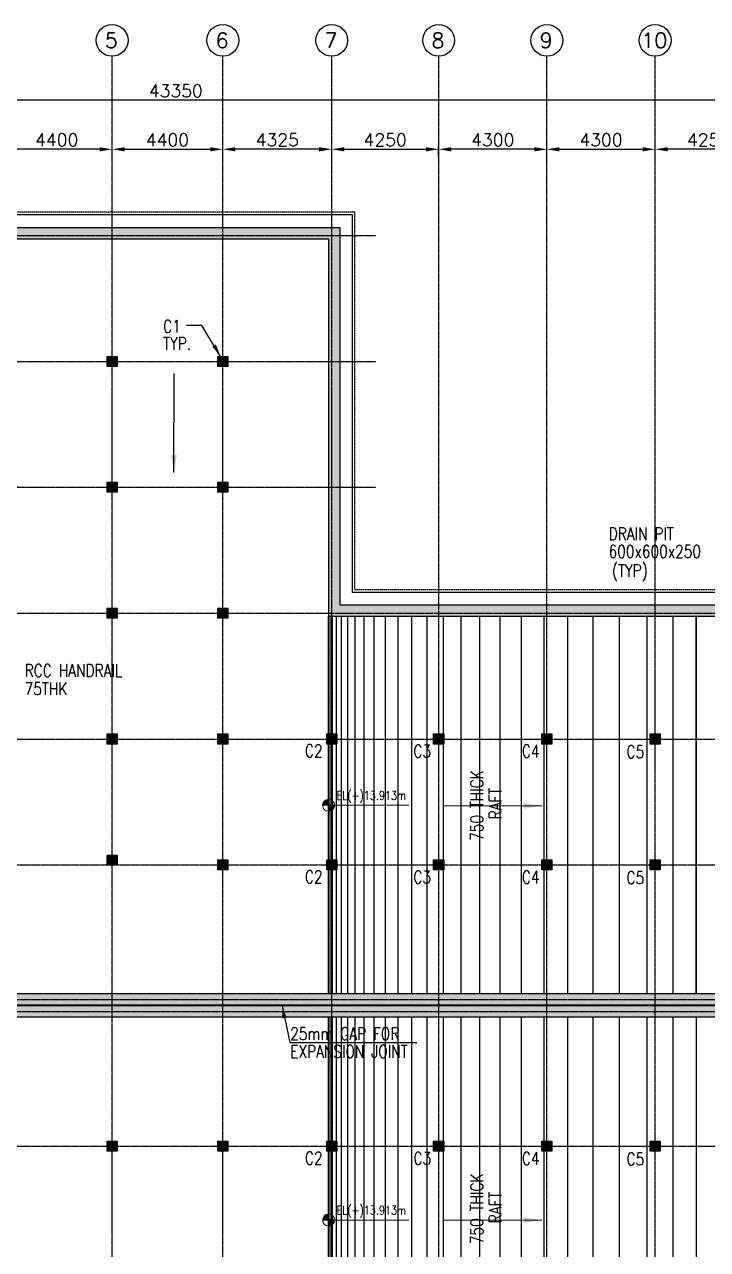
# Model space of a CAD drawing. Header units: millimetres. Extents: x -7644 to 230040, y 17031 to 222323.
# Drawn here: x 27644 to 54782, y 173661 to 222323 of the extents above; entities that cross this region are included whole.
import ezdxf
from ezdxf.enums import TextEntityAlignment as Align

# ---------------------------------------------------------------- set-up
doc = ezdxf.new("R2010")
doc.units = ezdxf.units.MM
doc.header["$LTSCALE"] = 4
doc.header["$MEASUREMENT"] = 0
doc.header["$PDMODE"] = 34
doc.linetypes.add('CENTER', pattern=[2, 1.25, -0.25, 0.25, -0.25])
doc.linetypes.add('HIDDEN', pattern=[0.375, 0.25, -0.125])
doc.layers.get('0').update_dxf_attribs({"color": 8})
doc.layers.add('C - E - Text 2.5', color=3, linetype='CENTER', lineweight=35)
doc.layers.add('Object', color=7, linetype='Continuous', lineweight=0)
for name, color, linetype in [('COLUMN', 7, 'Continuous'), ('DIM', 8, 'Continuous'), ('GD NAME', 6, 'CENTER'), ('GRID', 8, 'CENTER'), ('HATCH', 253, 'Continuous'), ('PCC', 8, 'HIDDEN'), ('RAMP', 1, 'Continuous'), ('RCC WALL', 7, 'Continuous'), ('txt-1', 7, 'Continuous'), ('txt-2', 7, 'Continuous')]:
    doc.layers.add(name, color=color, linetype=linetype)
doc.styles.add('Mano', font='romand.shx', dxfattribs={"height": 3})
doc.styles.add('ROMANS', font='ROMANS')
doc.dimstyles.new('1-75N', dxfattribs={"dimscale": 75, "dimtxt": 5, "dimasz": 5, "dimexe": 1.25, "dimexo": 1.25, "dimgap": 1.25, "dimtad": 1, "dimdec": 0, "dimdsep": 46, "dimtxsty": 'ROMANS', "dimcen": 1, "dimclrd": 8, "dimclre": 8, "dimclrt": 5, "dimadec": 0, "dimazin": 0, "dimtfac": 1, "dimtdec": 0, "dimtmove": 0, "dimatfit": 3, "dimfxl": 1, "dimarcsym": 0})

# ---------------------------------------------------------------- blocks, each defined once
blk = doc.blocks.new('A$C0F1F3829')
at = {"layer": 'RAMP', "color": 252}
for p, q in [((13238, 15017), (-1762, 15017)), ((29163, 15017), (14163, 15017)), ((13238, 417), (-1762, 417))]:
    blk.add_line(p, q, dxfattribs=at)
for points in [[(-1762, 14967), (13238, 14967)], [(-1762, 14867), (13238, 14867)], [(-1762, 14717), (13238, 14717)], [(14163, 14967), (29163, 14967)], [(14163, 14867), (29163, 14867)], [(14163, 14717), (29163, 14717)], [(-1762, 14517), (13238, 14517)], [(-1762, 14267), (13238, 14267)], [(14163, 14517), (29163, 14517)], [(14163, 14267), (29163, 14267)], [(-1762, 13967), (13238, 13967)], [(14163, 13967), (29163, 13967)], [(-1762, 13617), (13238, 13617)], [(-1762, 13217), (13238, 13217)], [(14163, 13617), (29163, 13617)], [(14163, 13217), (29163, 13217)], [(-1762, 12767), (13238, 12767)], [(14163, 12767), (29163, 12767)], [(-1762, 12267), (13238, 12267)], [(14163, 12267), (29163, 12267)], [(-1762, 11717), (13238, 11717)], [(14163, 11717), (29163, 11717)], [(-1762, 11117), (13238, 11117)], [(14163, 11117), (29163, 11117)], [(-1762, 10467), (13238, 10467)], [(14163, 10467), (29163, 10467)], [(-1762, 9767), (13238, 9767)], [(14163, 9767), (29163, 9767)], [(-1762, 9017), (13238, 9017)], [(14163, 9017), (29163, 9017)], [(-1762, 8217), (13238, 8217)], [(14163, 8217), (29163, 8217)], [(-1762, 7367), (13238, 7367)], [(14163, 7367), (29163, 7367)], [(-1762, 6467), (13238, 6467)], [(14163, 6467), (29163, 6467)], [(-1762, 5517), (13238, 5517)], [(14163, 5517), (29163, 5517)], [(-1762, 4517), (13238, 4517)], [(14163, 4517), (29163, 4517)], [(-1762, 3467), (13238, 3467)], [(14163, 3467), (29163, 3467)], [(-1762, 2367), (13238, 2367)], [(14163, 2367), (29163, 2367)], [(-1762, 1340), (13238, 1340)], [(14163, 1340), (29163, 1340)], [(-1762, 417), (13238, 417)], [(14163, 417), (29163, 417)]]:
    blk.add_lwpolyline(points, dxfattribs=at)
blk = doc.blocks.new('COL-AECS')
at = {"layer": 'HATCH'}
h = blk.add_hatch(color=256, dxfattribs=at)
h.dxf.hatch_style = 1
h.paths.add_polyline_path([(200, 200), (200, -200), (-200, -200), (-200, 200)])
at = {"layer": 'RCC WALL'}
blk.add_lwpolyline([(-200, -200), (200, -200), (200, 200), (-200, 200)], close=True, dxfattribs=at)
blk = doc.blocks.new('*D116')
at = {"layer": 'DEFPOINTS', "color": 0, "transparency": 16777216}
for p in [(13600, 219315), (13600, 218533), (56950, 218408)]:
    blk.add_point(p, dxfattribs=at)
at = {"layer": 'DIM', "color": 8, "lineweight": -2, "transparency": 16777216}
for p, q in [((13600, 218658), (13600, 219440)), ((56450, 219315), (14100, 219315)), ((56950, 218533), (56950, 219440))]:
    blk.add_line(p, q, dxfattribs=at)
at = {"layer": 'DIM', "color": 8, "transparency": 16777216}
for points in [[(14100, 219398), (14100, 219232), (13600, 219315)], [(56450, 219398), (56450, 219232), (56950, 219315)]]:
    blk.add_solid(points, dxfattribs=at)
at = {"layer": 'DIM', "color": 5, "transparency": 16777216, "insert": (33657, 219690), "char_height": 500, "attachment_point": 5, "style": 'ROMANS'}
blk.add_mtext('43350', dxfattribs=at)
blk = doc.blocks.new('*D119')
at = {"layer": 'DEFPOINTS', "color": 0, "transparency": 16777216}
for p in [(26725, 217366), (26725, 216941), (31125, 216941)]:
    blk.add_point(p, dxfattribs=at)
at = {"layer": 'DIM', "color": 8, "lineweight": -2, "transparency": 16777216}
for p, q in [((26725, 217066), (26725, 217491)), ((30625, 217366), (27225, 217366)), ((31125, 217066), (31125, 217491))]:
    blk.add_line(p, q, dxfattribs=at)
at = {"layer": 'DIM', "color": 8, "transparency": 16777216}
for points in [[(27225, 217449), (27225, 217282), (26725, 217366)], [(30625, 217449), (30625, 217282), (31125, 217366)]]:
    blk.add_solid(points, dxfattribs=at)
at = {"layer": 'DIM', "color": 5, "transparency": 16777216, "insert": (28925, 217741), "char_height": 500, "attachment_point": 5, "style": 'ROMANS'}
blk.add_mtext('4400', dxfattribs=at)
blk = doc.blocks.new('*D120')
at = {"layer": 'DEFPOINTS', "color": 0, "transparency": 16777216}
for p in [(35525, 217366), (31125, 216941), (35525, 216941)]:
    blk.add_point(p, dxfattribs=at)
at = {"layer": 'DIM', "color": 8, "lineweight": -2, "transparency": 16777216}
for p, q in [((31125, 217066), (31125, 217491)), ((31625, 217366), (35025, 217366)), ((35525, 217066), (35525, 217491))]:
    blk.add_line(p, q, dxfattribs=at)
at = {"layer": 'DIM', "color": 8, "transparency": 16777216}
for points in [[(31625, 217449), (31625, 217282), (31125, 217366)], [(35025, 217449), (35025, 217282), (35525, 217366)]]:
    blk.add_solid(points, dxfattribs=at)
at = {"layer": 'DIM', "color": 5, "transparency": 16777216, "insert": (33325, 217741), "char_height": 500, "attachment_point": 5, "style": 'ROMANS'}
blk.add_mtext('4400', dxfattribs=at)
blk = doc.blocks.new('*D121')
at = {"layer": 'DEFPOINTS', "color": 0, "transparency": 16777216}
for p in [(35525, 217366), (35525, 216941), (39850, 216941)]:
    blk.add_point(p, dxfattribs=at)
at = {"layer": 'DIM', "color": 8, "lineweight": -2, "transparency": 16777216}
for p, q in [((35525, 217066), (35525, 217491)), ((39350, 217366), (36025, 217366)), ((39850, 217066), (39850, 217491))]:
    blk.add_line(p, q, dxfattribs=at)
at = {"layer": 'DIM', "color": 8, "transparency": 16777216}
for points in [[(36025, 217449), (36025, 217282), (35525, 217366)], [(39350, 217449), (39350, 217282), (39850, 217366)]]:
    blk.add_solid(points, dxfattribs=at)
at = {"layer": 'DIM', "color": 5, "transparency": 16777216, "insert": (37688, 217741), "char_height": 500, "attachment_point": 5, "style": 'ROMANS'}
blk.add_mtext('4325', dxfattribs=at)
blk = doc.blocks.new('*D122')
at = {"layer": 'DEFPOINTS', "color": 0, "transparency": 16777216}
for p in [(44100, 217366), (39850, 216941), (44100, 216941)]:
    blk.add_point(p, dxfattribs=at)
at = {"layer": 'DIM', "color": 8, "lineweight": -2, "transparency": 16777216}
for p, q in [((39850, 217066), (39850, 217491)), ((40350, 217366), (43600, 217366)), ((44100, 217066), (44100, 217491))]:
    blk.add_line(p, q, dxfattribs=at)
at = {"layer": 'DIM', "color": 8, "transparency": 16777216}
for points in [[(40350, 217449), (40350, 217282), (39850, 217366)], [(43600, 217449), (43600, 217282), (44100, 217366)]]:
    blk.add_solid(points, dxfattribs=at)
at = {"layer": 'DIM', "color": 5, "transparency": 16777216, "insert": (41975, 217741), "char_height": 500, "attachment_point": 5, "style": 'ROMANS'}
blk.add_mtext('4250', dxfattribs=at)
blk = doc.blocks.new('*D123')
at = {"layer": 'DEFPOINTS', "color": 0, "transparency": 16777216}
for p in [(44100, 217366), (44100, 216941), (48400, 216941)]:
    blk.add_point(p, dxfattribs=at)
at = {"layer": 'DIM', "color": 8, "lineweight": -2, "transparency": 16777216}
for p, q in [((44100, 217066), (44100, 217491)), ((47900, 217366), (44600, 217366)), ((48400, 217066), (48400, 217491))]:
    blk.add_line(p, q, dxfattribs=at)
at = {"layer": 'DIM', "color": 8, "transparency": 16777216}
for points in [[(44600, 217449), (44600, 217282), (44100, 217366)], [(47900, 217449), (47900, 217282), (48400, 217366)]]:
    blk.add_solid(points, dxfattribs=at)
at = {"layer": 'DIM', "color": 5, "transparency": 16777216, "insert": (46250, 217741), "char_height": 500, "attachment_point": 5, "style": 'ROMANS'}
blk.add_mtext('4300', dxfattribs=at)
blk = doc.blocks.new('*D124')
at = {"layer": 'DEFPOINTS', "color": 0, "transparency": 16777216}
for p in [(52700, 217366), (48400, 216941), (52700, 216941)]:
    blk.add_point(p, dxfattribs=at)
at = {"layer": 'DIM', "color": 8, "lineweight": -2, "transparency": 16777216}
for p, q in [((48400, 217066), (48400, 217491)), ((48900, 217366), (52200, 217366)), ((52700, 217066), (52700, 217491))]:
    blk.add_line(p, q, dxfattribs=at)
at = {"layer": 'DIM', "color": 8, "transparency": 16777216}
for points in [[(48900, 217449), (48900, 217282), (48400, 217366)], [(52200, 217449), (52200, 217282), (52700, 217366)]]:
    blk.add_solid(points, dxfattribs=at)
at = {"layer": 'DIM', "color": 5, "transparency": 16777216, "insert": (50550, 217741), "char_height": 500, "attachment_point": 5, "style": 'ROMANS'}
blk.add_mtext('4300', dxfattribs=at)
blk = doc.blocks.new('*D125')
at = {"layer": 'DEFPOINTS', "color": 0, "transparency": 16777216}
for p in [(52700, 217366), (52700, 216941), (56950, 216941)]:
    blk.add_point(p, dxfattribs=at)
at = {"layer": 'DIM', "color": 8, "lineweight": -2, "transparency": 16777216}
for p, q in [((52700, 217066), (52700, 217491)), ((56450, 217366), (53200, 217366)), ((56950, 217066), (56950, 217491))]:
    blk.add_line(p, q, dxfattribs=at)
at = {"layer": 'DIM', "color": 8, "transparency": 16777216}
for points in [[(53200, 217449), (53200, 217282), (52700, 217366)], [(56450, 217449), (56450, 217282), (56950, 217366)]]:
    blk.add_solid(points, dxfattribs=at)
at = {"layer": 'DIM', "color": 5, "transparency": 16777216, "insert": (54825, 217741), "char_height": 500, "attachment_point": 5, "style": 'ROMANS'}
blk.add_mtext('4250', dxfattribs=at)
blk = doc.blocks.new('A$C472B03D5')
at = {"layer": 'DIM'}
h = blk.add_hatch(color=1, dxfattribs=at)
h.dxf.hatch_style = 1
h.paths.add_polyline_path([(0, 0), (-238, 0), (-238, -238, 0.414214)])
h.paths.add_polyline_path([(-238, 0), (-238, 238, 0.414214), (-476, 0)])
at = {"layer": 'DIM', "color": 1}
blk.add_line((0, 0), (-476, 0), dxfattribs=at)
at = {"layer": 'Object'}
blk.add_lwpolyline([(0, 0), (2950, 0)], dxfattribs=at)
blk.add_circle((-238, 0), 238, dxfattribs=at)

msp = doc.modelspace()

# ---------------------------------------------------------------- hatches: boundary and pattern name
at = {"layer": 'HATCH'}
h = msp.add_hatch(color=256, dxfattribs=at)
h.dxf.hatch_style = 1
h.paths.add_polyline_path([(56825.2, 198815.3), (56825.3, 183815.3), (13725.2, 183815.3), (13725.2, 213815.3), (39725.2, 213815.3), (39725.2, 198815.3)], flags=16)
h.paths.add_polyline_path([(40175.2, 199265.3), (40175.2, 214265.3), (13275.2, 214265.3), (13275.2, 183365.3), (57525.2, 183365.3), (57525.1, 199265.3)])
h = msp.add_hatch(color=256, dxfattribs=at)
h.dxf.hatch_style = 1
h.paths.add_polyline_path([(39725.2, 167890.3), (56825.2, 167890.3), (56825.3, 182890.3), (13725.2, 182890.3), (13725.2, 152890.5), (39725.2, 152890.5)], flags=16)
h.paths.add_polyline_path([(40175.2, 167440.3), (57525.2, 167440.3), (57525.3, 183340.3), (13275.2, 183340.3), (13275.2, 152440.5), (40175.2, 152440.5)])

# ---------------------------------------------------------------- linework, layer by layer
at = {"layer": 'GRID'}
for points in [[(31125.2, 151067.2), (31125.2, 221059.9)], [(35525.2, 151067.2), (35525.2, 221059.9)], [(39850.2, 151067.2), (39850.2, 221059.9)], [(44100.2, 165969.1), (44100.2, 221059.9)], [(48400.2, 165969.1), (48400.2, 221059.9)], [(52700.2, 165969.1), (52700.2, 221059.9)], [(9197.6, 213940.3), (41605.6, 213940.3)], [(9197.6, 208940.3), (41605.6, 208940.3)], [(9197.6, 203940.3), (41605.6, 203940.3)], [(9197.6, 198940.3), (58935.7, 198940.3)], [(9197.6, 193940.3), (58935.7, 193940.3)], [(1852.4, 188940.3), (58935.7, 188940.3)], [(1852.4, 183590.3), (58935.7, 183590.3)], [(3934.8, 183115.3), (58935.7, 183115.3)], [(1852.4, 177765.3), (58935.7, 177765.3)]]:
    msp.add_lwpolyline(points, dxfattribs=at)
at = {"layer": 'PCC'}
msp.add_lwpolyline([(58125.2, 188103.2), (58125.2, 199865.5), (40775.2, 199865.5), (40775.2, 214865.3), (12675.2, 214865.3), (12675.2, 187552.8)], dxfattribs=at)
at = {"layer": 'RCC WALL'}
msp.add_lwpolyline([(58025.2, 188003.2), (58025.2, 199765.5), (40675.2, 199765.5), (40675.2, 214765.3), (12775.2, 214765.3), (12775.2, 151940.5), (40675.2, 151940.5), (40675.2, 166940.3), (58025.2, 166940.2), (58025.2, 178703.2)], dxfattribs=at)
for points in [[(40175.2, 199265.3), (57525.2, 199265.3), (57525.3, 183365.3), (13275.2, 183365.3), (13275.2, 214265.3), (40175.2, 214265.3)], [(39725.2, 198815.3), (56825.2, 198815.3), (56825.3, 183815.3), (13725.2, 183815.3), (13725.2, 213815.3), (39725.2, 213815.3)], [(40175.2, 167440.3), (57525.2, 167440.3), (57525.3, 183340.3), (13275.2, 183340.3), (13275.2, 152440.5), (40175.2, 152440.5)], [(39725.2, 167890.3), (56825.2, 167890.3), (56825.3, 182890.3), (13725.2, 182890.3), (13725.2, 152890.5), (39725.2, 152890.5)]]:
    msp.add_lwpolyline(points, close=True, dxfattribs=at)
at = {"layer": 'txt-1'}
for centre in [(31125.2, 221691.5), (35525.2, 221691.5), (39850.2, 221691.5), (44100.2, 221691.5), (48400.2, 221691.5), (52700.2, 221691.5)]:
    msp.add_circle(centre, 631.6, dxfattribs=at)

# ---------------------------------------------------------------- block references
at = {"xscale": -1, "rotation": 90}
msp.add_blockref('A$C0F1F3829', (54742.3, 197053.4), dxfattribs=at)
at = {"layer": 'COLUMN', "xscale": -1, "rotation": 90}
for p in [(31125.2, 208940.3), (35525.2, 208940.3), (31125.2, 203940.3), (35525.2, 203940.3), (31125.2, 198940.3), (35525.2, 198940.3), (31125.2, 193940.3), (35525.2, 193940.3), (39850.2, 193940.3), (44100.2, 193940.3), (48400.2, 193940.3), (52700.2, 193940.3), (31125.2, 189128.4), (35525.2, 188940.3), (39850.2, 188940.3), (44100.2, 188940.3), (48400.2, 188940.3), (52700.2, 188940.3), (31125.2, 177765.3), (35525.2, 177765.3), (39850.2, 177765.3), (44100.2, 177765.3), (48400.2, 177765.3), (52700.2, 177765.3)]:
    msp.add_blockref('COL-AECS', p, dxfattribs=at)
at = {"layer": 'GD NAME'}
for p in [(39963.2, 191306.5), (39963.2, 174829.5)]:
    msp.add_blockref('A$C472B03D5', p, dxfattribs=at)

# ---------------------------------------------------------------- texts
at = {"layer": 'C - E - Text 2.5', "style": 'Mano', "width": 0.8}
for p in [(40044.9, 191522.5), (40044.9, 175045.6)]:
    msp.add_text('EL(+)13.913m', height=350, dxfattribs=at).set_placement(p)
at = {"layer": 'txt-1', "color": 6, "style": 'ROMANS'}
for s, p in [('5', (31096.3, 221690.1)), ('6', (35496.3, 221690.1)), ('7', (39821.3, 221690.1)), ('8', (44071.3, 221690.1)), ('9', (48371.3, 221690.1)), ('10', (52671.3, 221690.1))]:
    msp.add_text(s, height=600, dxfattribs=at).set_placement(p, align=Align.MIDDLE_CENTER)
at = {"layer": 'txt-2', "style": 'ROMANS', "width": 0.8}
for s, rotation, p in [('C1', 0, (33149, 210083.8)), ('TYP.', 0, (33148.2, 209396.3)), ('DRAIN PIT', 0, (50853.2, 201841.1)), ('600x600x250', 0, (50853.2, 201141.6)), ('(TYP)', 0, (50982.3, 200376.8)), ('RCC HANDRAIL', 0, (27649, 196407)), ('75THK', 0, (27649, 195689.5)), ('C2', 0, (38784.9, 193219.2)), ('C3', 0, (43094.2, 193206.5)), ('C4', 0, (47406.7, 193203.4)), ('C5', 0, (51562.1, 193181.4)), ('750 THICK', 90, (45861.9, 189893.2)), ('RAFT', 90, (46602.9, 190752.2)), ('C2', 0, (38784.9, 188219.2)), ('C3', 0, (43094.2, 188206.5)), ('C4', 0, (47406.7, 188203.4)), ('C5', 0, (51562.1, 188181.4)), ('25mm GAP FOR', 0, (38200.4, 181985.7)), ('EXPANSION JOINT', 0, (38200.4, 181279.2)), ('C2', 0, (38784.9, 177044.2)), ('C3', 0, (43099.3, 177031.5)), ('C4', 0, (47406.7, 177028.4)), ('C5', 0, (51562.1, 177006.4)), ('750 THICK', 90, (45861.9, 173874.6)), ('RAFT', 90, (46602.9, 174707.2))]:
    msp.add_text(s, height=500, rotation=rotation, dxfattribs=at).set_placement(p)

# ---------------------------------------------------------------- dimensions: what is measured, and where the dimension line sits
at = {"layer": 'DIM', "color": 5}
dim = msp.add_linear_dim(base=(13600.2, 219315), p1=(56950.2, 218407.9), p2=(13600.2, 218532.8), angle=180, dimstyle='1-75N', override={"dimscale": 100}, dxfattribs=at)
dim.commit()
dim.dimension.update_dxf_attribs({"geometry": '*D116', "text_midpoint": (33657, 219315), "dimtype": 160})
for base, p1, p2, picture, middle in [((26725.2, 217365.7), (31125.2, 216941.2), (26725.2, 216941.2), '*D119', (28925.2, 217740.7)), ((35525.2, 217365.7), (39850.2, 216941.2), (35525.2, 216941.2), '*D121', (37687.7, 217740.7)), ((44100.2, 217365.7), (48400.2, 216941.2), (44100.2, 216941.2), '*D123', (46250.2, 217740.7)), ((52700.2, 217365.7), (56950.2, 216941.2), (52700.2, 216941.2), '*D125', (54825.2, 217740.7))]:
    dim = msp.add_linear_dim(base=base, p1=p1, p2=p2, dimstyle='1-75N', override={"dimscale": 100}, dxfattribs=at)
    dim.commit()
    dim.dimension.update_dxf_attribs({"geometry": picture, "text_midpoint": middle})
for base, p1, p2, picture, middle in [((35525.2, 217365.7), (31125.2, 216941.2), (35525.2, 216941.2), '*D120', (33325.2, 217740.7)), ((44100.2, 217365.7), (39850.2, 216941.2), (44100.2, 216941.2), '*D122', (41975.2, 217740.7)), ((52700.2, 217365.7), (48400.2, 216941.2), (52700.2, 216941.2), '*D124', (50550.2, 217740.7))]:
    dim = msp.add_linear_dim(base=base, p1=p1, p2=p2, angle=180, dimstyle='1-75N', override={"dimscale": 100}, dxfattribs=at)
    dim.commit()
    dim.dimension.update_dxf_attribs({"geometry": picture, "text_midpoint": middle})

# ---------------------------------------------------------------- leaders
at = {"layer": 'DIM'}
for points in [[(35437.6, 209140.3), (34694.4, 210363.5), (34074.9, 210363.5)], [(37877.1, 183340.3), (38180.9, 181890.8), (43226.6, 181890.8)]]:
    msp.add_leader(points, dimstyle='1-75N', override={"dimscale": 100, "dimtad": 0}, dxfattribs=at)
at = {"layer": 'DIM', "color": 5}
for points in [[(33581.8, 204526.1), (33594.9, 208453.2)], [(48195.2, 191287.8), (44268, 191274.7)], [(48195.2, 174827.1), (44268, 174814)]]:
    msp.add_leader(points, dimstyle='1-75N', override={"dimscale": 100, "dimasz": 7, "dimtad": 0}, dxfattribs=at)

doc.saveas('drawing.dxf')
